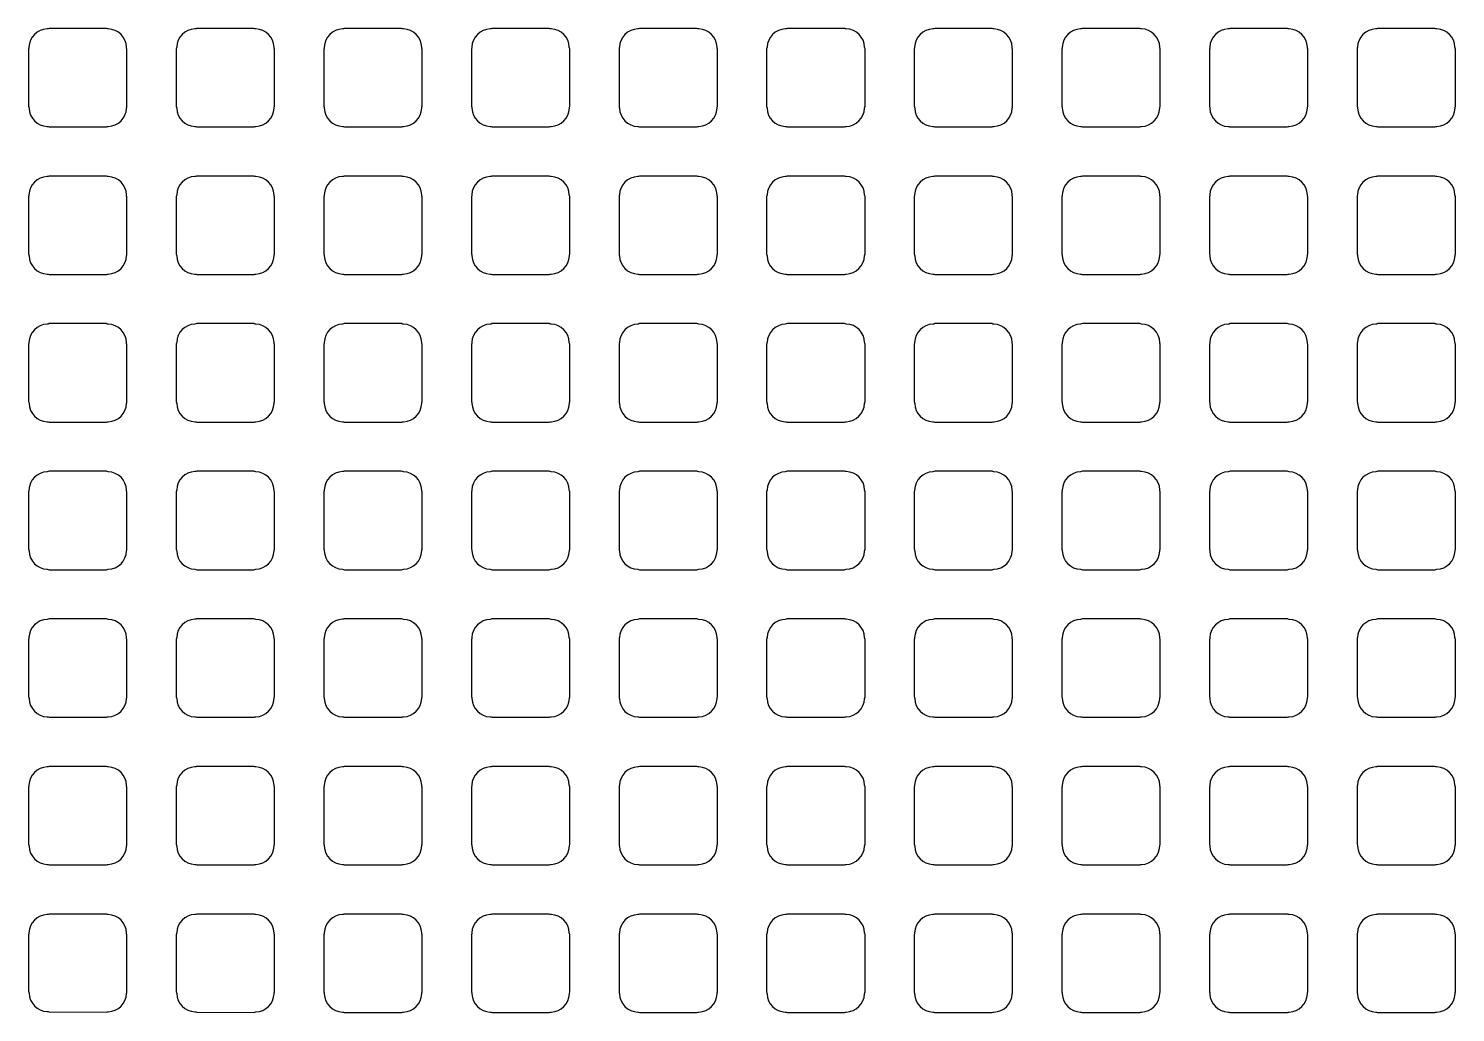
# Model space of a CAD drawing. Extents: x 0 to 248, y 0 to 175.
# Drawn here: x 87.473 to 88.946, y 139.759 to 140.775 of the extents above; entities that cross this region are included whole.
import ezdxf

# ---------------------------------------------------------------- set-up
doc = ezdxf.new("R2010")
doc.units = 0
doc.layers.add('gbr-dxf', color=7, linetype='Continuous')

msp = doc.modelspace()

# ---------------------------------------------------------------- linework, layer by layer
at = {"layer": 'gbr-dxf', "linetype": 'Continuous'}
for points in [[(87.4726, 140.6947, -0.10699), (87.4731, 140.6926, 0.393729), (87.4919, 140.6737, -0.104195), (87.494, 140.6733), (87.5529, 140.6733, -0.101214), (87.5549, 140.6737, 0.393729), (87.5738, 140.6926, -0.101678), (87.5742, 140.6945), (87.5742, 140.7535, -0.104567), (87.5737, 140.7555, 0.393729), (87.5549, 140.7744, -0.095482), (87.553, 140.7748), (87.4938, 140.7748, -0.098843), (87.4919, 140.7744, 0.393729), (87.473, 140.7555, -0.09841), (87.4726, 140.7536)], [(87.625, 140.6944, -0.095462), (87.6255, 140.6926, 0.393729), (87.6443, 140.6737, -0.101678), (87.6463, 140.6733), (87.7054, 140.6733, -0.098843), (87.7073, 140.6737, 0.393729), (87.7261, 140.6926, -0.101678), (87.7266, 140.6945), (87.7266, 140.7535, -0.104567), (87.7261, 140.7555, 0.393729), (87.7072, 140.7744, -0.09841), (87.7053, 140.7748), (87.6461, 140.7748, -0.089302), (87.6443, 140.7745, 0.393729), (87.6255, 140.7556, -0.09841), (87.625, 140.7537)], [(87.7774, 140.6945, -0.098843), (87.7779, 140.6926, 0.393729), (87.7967, 140.6737, -0.101678), (87.7987, 140.6733), (87.8578, 140.6733, -0.098843), (87.8597, 140.6737, 0.393729), (87.8785, 140.6926, -0.09841), (87.879, 140.6945), (87.879, 140.7536, -0.101214), (87.8785, 140.7555, 0.393729), (87.8596, 140.7744, -0.09841), (87.8577, 140.7748), (87.7985, 140.7748, -0.089302), (87.7967, 140.7745, 0.393729), (87.7779, 140.7556, -0.101678), (87.7774, 140.7536)], [(87.9298, 140.6946, -0.104567), (87.9303, 140.6926, 0.393729), (87.9491, 140.6737, -0.104195), (87.9512, 140.6733), (88.0101, 140.6733, -0.101214), (88.0121, 140.6737, 0.393729), (88.031, 140.6926, -0.092282), (88.0314, 140.6944), (88.0314, 140.7537, -0.095462), (88.0309, 140.7555, 0.393729), (88.0121, 140.7744, -0.095482), (88.0102, 140.7748), (87.951, 140.7748, -0.098843), (87.9491, 140.7744, 0.393729), (87.9302, 140.7555, -0.095482), (87.9298, 140.7537)], [(88.0822, 140.6944, -0.098843), (88.0826, 140.6925, 0.393729), (88.1015, 140.6737, -0.095482), (88.1033, 140.6733), (88.1625, 140.6733, -0.104567), (88.1645, 140.6737, 0.393729), (88.1834, 140.6926, -0.09841), (88.1838, 140.6945), (88.1838, 140.7536, -0.101214), (88.1834, 140.7556, 0.393729), (88.1645, 140.7744, -0.092282), (88.1627, 140.7748), (88.1033, 140.7748, -0.095462), (88.1015, 140.7744, 0.393729), (88.0826, 140.7555, -0.101678), (88.0822, 140.7536)], [(88.2346, 140.6944, -0.092621), (88.235, 140.6926, 0.393729), (88.2539, 140.6737, -0.09841), (88.2558, 140.6733), (88.315, 140.6733, -0.095462), (88.3168, 140.6737, 0.393729), (88.3357, 140.6925, -0.104195), (88.3362, 140.6945), (88.3362, 140.7537, -0.095462), (88.3358, 140.7556, 0.393729), (88.3169, 140.7745, -0.088868), (88.3152, 140.7748), (88.2557, 140.7748, -0.092621), (88.2539, 140.7744, 0.393729), (88.2351, 140.7556, -0.095482), (88.2346, 140.7537)], [(88.387, 140.6946, -0.101214), (88.3875, 140.6926, 0.393729), (88.4063, 140.6737, -0.104195), (88.4084, 140.6733), (88.4673, 140.6733, -0.101214), (88.4693, 140.6737, 0.393729), (88.4882, 140.6926, -0.095482), (88.4886, 140.6944), (88.4886, 140.7536, -0.098843), (88.4881, 140.7555, 0.393729), (88.4693, 140.7744, -0.095482), (88.4674, 140.7748), (88.4082, 140.7748, -0.098843), (88.4063, 140.7744, 0.393729), (88.3874, 140.7555, -0.092282), (88.387, 140.7537)], [(88.5394, 140.6945, -0.098843), (88.5398, 140.6926, 0.393729), (88.5587, 140.6737, -0.09841), (88.5606, 140.6733), (88.6198, 140.6733, -0.095462), (88.6216, 140.6737, 0.393729), (88.6405, 140.6925, -0.09841), (88.641, 140.6944), (88.641, 140.7539, -0.089302), (88.6406, 140.7556, 0.393729), (88.6217, 140.7745, -0.088868), (88.62, 140.7748), (88.5605, 140.7748, -0.092621), (88.5587, 140.7744, 0.393729), (88.5399, 140.7556, -0.101678), (88.5394, 140.7536)], [(88.6918, 140.6944, -0.098843), (88.6922, 140.6925, 0.393729), (88.7111, 140.6737, -0.095482), (88.7129, 140.6733), (88.7721, 140.6733, -0.104567), (88.7741, 140.6737, 0.393729), (88.793, 140.6926, -0.09841), (88.7934, 140.6945), (88.7934, 140.7536, -0.101214), (88.793, 140.7556, 0.393729), (88.7741, 140.7744, -0.092282), (88.7723, 140.7748), (88.7129, 140.7748, -0.095462), (88.7111, 140.7744, 0.393729), (88.6922, 140.7555, -0.101678), (88.6918, 140.7536)], [(88.8442, 140.6945, -0.098843), (88.8447, 140.6926, 0.393729), (88.8635, 140.6737, -0.104195), (88.8656, 140.6733), (88.9245, 140.6733, -0.101214), (88.9265, 140.6737, 0.393729), (88.9454, 140.6926, -0.09841), (88.9458, 140.6945), (88.9458, 140.7536, -0.101214), (88.9453, 140.7555, 0.393729), (88.9265, 140.7744, -0.095482), (88.9246, 140.7748), (88.8654, 140.7748, -0.098843), (88.8635, 140.7744, 0.393729), (88.8446, 140.7555, -0.088868), (88.8442, 140.7538)], [(87.4726, 140.5423, -0.10699), (87.4731, 140.5402, 0.393729), (87.4919, 140.5213, -0.101678), (87.4939, 140.5209), (87.553, 140.5209, -0.098843), (87.5549, 140.5213, 0.393729), (87.5738, 140.5402, -0.101678), (87.5742, 140.5421), (87.5742, 140.6011, -0.104567), (87.5737, 140.6031, 0.393729), (87.5549, 140.622, -0.09841), (87.553, 140.6225), (87.4938, 140.6225, -0.101214), (87.4919, 140.622, 0.393729), (87.473, 140.6031, -0.09841), (87.4726, 140.6012)], [(87.625, 140.542, -0.095462), (87.6255, 140.5402, 0.393729), (87.6443, 140.5213, -0.09841), (87.6462, 140.5209), (87.7054, 140.5209, -0.095462), (87.7073, 140.5213, 0.393729), (87.7261, 140.5402, -0.101678), (87.7266, 140.5421), (87.7266, 140.6011, -0.104567), (87.7261, 140.6031, 0.393729), (87.7072, 140.622, -0.101678), (87.7053, 140.6225), (87.6461, 140.6225, -0.092621), (87.6443, 140.6221, 0.393729), (87.6255, 140.6032, -0.09841), (87.625, 140.6013)], [(87.7774, 140.5421, -0.098843), (87.7779, 140.5402, 0.393729), (87.7967, 140.5213, -0.09841), (87.7986, 140.5209), (87.8578, 140.5209, -0.095462), (87.8597, 140.5213, 0.393729), (87.8785, 140.5402, -0.09841), (87.879, 140.5421), (87.879, 140.6012, -0.101214), (87.8785, 140.6031, 0.393729), (87.8596, 140.622, -0.101678), (87.8577, 140.6225), (87.7985, 140.6225, -0.092621), (87.7967, 140.6221, 0.393729), (87.7779, 140.6032, -0.101678), (87.7774, 140.6012)], [(87.9298, 140.5422, -0.104567), (87.9303, 140.5402, 0.393729), (87.9491, 140.5213, -0.101678), (87.9511, 140.5209), (88.0102, 140.5209, -0.098843), (88.0121, 140.5213, 0.393729), (88.031, 140.5402, -0.092282), (88.0314, 140.542), (88.0314, 140.6013, -0.095462), (88.0309, 140.6031, 0.393729), (88.0121, 140.622, -0.09841), (88.0102, 140.6225), (87.951, 140.6225, -0.101214), (87.9491, 140.622, 0.393729), (87.9302, 140.6031, -0.095482), (87.9298, 140.6013)], [(88.0822, 140.542, -0.098843), (88.0826, 140.5401, 0.393729), (88.1015, 140.5213, -0.092282), (88.1033, 140.5209), (88.1626, 140.5209, -0.101214), (88.1645, 140.5213, 0.393729), (88.1834, 140.5402, -0.09841), (88.1838, 140.5421), (88.1838, 140.6012, -0.101214), (88.1834, 140.6032, 0.393729), (88.1645, 140.622, -0.095482), (88.1626, 140.6225), (88.1034, 140.6225, -0.098843), (88.1015, 140.622, 0.393729), (88.0826, 140.6031, -0.101678), (88.0822, 140.6012)], [(88.2346, 140.542, -0.092621), (88.235, 140.5402, 0.393729), (88.2539, 140.5213, -0.095482), (88.2557, 140.5209), (88.3151, 140.5209, -0.092621), (88.3168, 140.5213, 0.393729), (88.3357, 140.5401, -0.104195), (88.3362, 140.5421), (88.3362, 140.6013, -0.095462), (88.3358, 140.6032, 0.393729), (88.3169, 140.6221, -0.092282), (88.3151, 140.6225), (88.2558, 140.6225, -0.095462), (88.2539, 140.622, 0.393729), (88.2351, 140.6032, -0.095482), (88.2346, 140.6013)], [(88.387, 140.5422, -0.101214), (88.3875, 140.5402, 0.393729), (88.4063, 140.5213, -0.101678), (88.4083, 140.5209), (88.4674, 140.5209, -0.098843), (88.4693, 140.5213, 0.393729), (88.4882, 140.5402, -0.095482), (88.4886, 140.542), (88.4886, 140.6012, -0.098843), (88.4881, 140.6031, 0.393729), (88.4693, 140.622, -0.09841), (88.4674, 140.6225), (88.4082, 140.6225, -0.101214), (88.4063, 140.622, 0.393729), (88.3874, 140.6031, -0.092282), (88.387, 140.6013)], [(88.5394, 140.5421, -0.098843), (88.5398, 140.5402, 0.393729), (88.5587, 140.5213, -0.095482), (88.5605, 140.5209), (88.6199, 140.5209, -0.092621), (88.6216, 140.5213, 0.393729), (88.6405, 140.5401, -0.09841), (88.641, 140.542), (88.641, 140.6015, -0.089302), (88.6406, 140.6032, 0.393729), (88.6217, 140.6221, -0.092282), (88.6199, 140.6225), (88.5606, 140.6225, -0.095462), (88.5587, 140.622, 0.393729), (88.5399, 140.6032, -0.101678), (88.5394, 140.6012)], [(88.6918, 140.542, -0.098843), (88.6922, 140.5401, 0.393729), (88.7111, 140.5213, -0.092282), (88.7129, 140.5209), (88.7722, 140.5209, -0.101214), (88.7741, 140.5213, 0.393729), (88.793, 140.5402, -0.09841), (88.7934, 140.5421), (88.7934, 140.6012, -0.101214), (88.793, 140.6032, 0.393729), (88.7741, 140.622, -0.095482), (88.7722, 140.6225), (88.713, 140.6225, -0.098843), (88.7111, 140.622, 0.393729), (88.6922, 140.6031, -0.101678), (88.6918, 140.6012)], [(88.8442, 140.5421, -0.098843), (88.8447, 140.5402, 0.393729), (88.8635, 140.5213, -0.101678), (88.8655, 140.5209), (88.9246, 140.5209, -0.098843), (88.9265, 140.5213, 0.393729), (88.9454, 140.5402, -0.09841), (88.9458, 140.5421), (88.9458, 140.6012, -0.101214), (88.9453, 140.6031, 0.393729), (88.9265, 140.622, -0.09841), (88.9246, 140.6225), (88.8654, 140.6225, -0.101214), (88.8635, 140.622, 0.393729), (88.8446, 140.6031, -0.088868), (88.8442, 140.6014)], [(87.4726, 140.3899, -0.10699), (87.4731, 140.3878, 0.393729), (87.4919, 140.3689, -0.09841), (87.4938, 140.3685), (87.553, 140.3685, -0.095462), (87.5549, 140.3689, 0.393729), (87.5738, 140.3878, -0.101678), (87.5742, 140.3897), (87.5742, 140.4487, -0.104567), (87.5737, 140.4507, 0.393729), (87.5549, 140.4696, -0.101678), (87.5529, 140.4701), (87.4939, 140.4701, -0.104567), (87.4919, 140.4696, 0.393729), (87.473, 140.4507, -0.09841), (87.4726, 140.4488)], [(87.625, 140.3896, -0.095462), (87.6255, 140.3878, 0.393729), (87.6443, 140.3689, -0.095482), (87.6462, 140.3685), (87.7055, 140.3685, -0.092621), (87.7073, 140.3689, 0.393729), (87.7261, 140.3878, -0.101678), (87.7266, 140.3897), (87.7266, 140.4487, -0.104567), (87.7261, 140.4507, 0.393729), (87.7072, 140.4696, -0.104195), (87.7052, 140.4701), (87.6462, 140.4701, -0.095462), (87.6443, 140.4697, 0.393729), (87.6255, 140.4508, -0.09841), (87.625, 140.4489)], [(87.7774, 140.3897, -0.098843), (87.7779, 140.3878, 0.393729), (87.7967, 140.3689, -0.095482), (87.7986, 140.3685), (87.8579, 140.3685, -0.092621), (87.8597, 140.3689, 0.393729), (87.8785, 140.3878, -0.09841), (87.879, 140.3897), (87.879, 140.4488, -0.101214), (87.8785, 140.4507, 0.393729), (87.8596, 140.4696, -0.104195), (87.8576, 140.4701), (87.7986, 140.4701, -0.095462), (87.7967, 140.4697, 0.393729), (87.7779, 140.4508, -0.101678), (87.7774, 140.4488)], [(87.9298, 140.3898, -0.104567), (87.9303, 140.3878, 0.393729), (87.9491, 140.3689, -0.09841), (87.951, 140.3685), (88.0102, 140.3685, -0.095462), (88.0121, 140.3689, 0.393729), (88.031, 140.3878, -0.092282), (88.0314, 140.3896), (88.0314, 140.4489, -0.095462), (88.0309, 140.4507, 0.393729), (88.0121, 140.4696, -0.101678), (88.0101, 140.4701), (87.9511, 140.4701, -0.104567), (87.9491, 140.4696, 0.393729), (87.9302, 140.4507, -0.095482), (87.9298, 140.4489)], [(88.0822, 140.3896, -0.098843), (88.0826, 140.3877, 0.393729), (88.1015, 140.3689, -0.088868), (88.1032, 140.3685), (88.1626, 140.3685, -0.098843), (88.1645, 140.3689, 0.393729), (88.1834, 140.3878, -0.09841), (88.1838, 140.3897), (88.1838, 140.4488, -0.101214), (88.1834, 140.4508, 0.393729), (88.1645, 140.4696, -0.09841), (88.1626, 140.4701), (88.1034, 140.4701, -0.101214), (88.1015, 140.4696, 0.393729), (88.0826, 140.4507, -0.101678), (88.0822, 140.4488)], [(88.2346, 140.3896, -0.092621), (88.235, 140.3878, 0.393729), (88.2539, 140.3689, -0.092282), (88.2557, 140.3685), (88.3151, 140.3685, -0.089302), (88.3168, 140.3689, 0.393729), (88.3357, 140.3877, -0.104195), (88.3362, 140.3897), (88.3362, 140.4489, -0.095462), (88.3358, 140.4508, 0.393729), (88.3169, 140.4697, -0.095482), (88.3151, 140.4701), (88.2558, 140.4701, -0.098843), (88.2539, 140.4696, 0.393729), (88.2351, 140.4508, -0.095482), (88.2346, 140.4489)], [(88.387, 140.3898, -0.101214), (88.3875, 140.3878, 0.393729), (88.4063, 140.3689, -0.09841), (88.4082, 140.3685), (88.4674, 140.3685, -0.095462), (88.4693, 140.3689, 0.393729), (88.4882, 140.3878, -0.095482), (88.4886, 140.3896), (88.4886, 140.4488, -0.098843), (88.4881, 140.4507, 0.393729), (88.4693, 140.4696, -0.101678), (88.4673, 140.4701), (88.4083, 140.4701, -0.104567), (88.4063, 140.4696, 0.393729), (88.3874, 140.4507, -0.092282), (88.387, 140.4489)], [(88.5394, 140.3897, -0.098843), (88.5398, 140.3878, 0.393729), (88.5587, 140.3689, -0.092282), (88.5605, 140.3685), (88.6199, 140.3685, -0.089302), (88.6216, 140.3689, 0.393729), (88.6405, 140.3877, -0.09841), (88.641, 140.3896), (88.641, 140.4491, -0.089302), (88.6406, 140.4508, 0.393729), (88.6217, 140.4697, -0.095482), (88.6199, 140.4701), (88.5606, 140.4701, -0.098843), (88.5587, 140.4696, 0.393729), (88.5399, 140.4508, -0.101678), (88.5394, 140.4488)], [(88.6918, 140.3896, -0.098843), (88.6922, 140.3877, 0.393729), (88.7111, 140.3689, -0.088868), (88.7128, 140.3685), (88.7722, 140.3685, -0.098843), (88.7741, 140.3689, 0.393729), (88.793, 140.3878, -0.09841), (88.7934, 140.3897), (88.7934, 140.4488, -0.101214), (88.793, 140.4508, 0.393729), (88.7741, 140.4696, -0.09841), (88.7722, 140.4701), (88.713, 140.4701, -0.101214), (88.7111, 140.4696, 0.393729), (88.6922, 140.4507, -0.101678), (88.6918, 140.4488)], [(88.8442, 140.3897, -0.098843), (88.8447, 140.3878, 0.393729), (88.8635, 140.3689, -0.09841), (88.8654, 140.3685), (88.9246, 140.3685, -0.095462), (88.9265, 140.3689, 0.393729), (88.9454, 140.3878, -0.09841), (88.9458, 140.3897), (88.9458, 140.4488, -0.101214), (88.9453, 140.4507, 0.393729), (88.9265, 140.4696, -0.101678), (88.9245, 140.4701), (88.8655, 140.4701, -0.104567), (88.8635, 140.4696, 0.393729), (88.8446, 140.4507, -0.088868), (88.8442, 140.449)], [(87.4726, 140.2375, -0.10699), (87.4731, 140.2354, 0.393729), (87.4919, 140.2165, -0.107228), (87.494, 140.216), (87.5529, 140.216, -0.104567), (87.5549, 140.2165, 0.393729), (87.5738, 140.2354, -0.101678), (87.5742, 140.2373), (87.5742, 140.2963, -0.104567), (87.5737, 140.2983, 0.393729), (87.5549, 140.3172, -0.104195), (87.5529, 140.3177), (87.4939, 140.3177, -0.10699), (87.4919, 140.3172, 0.393729), (87.473, 140.2983, -0.09841), (87.4726, 140.2964)], [(87.625, 140.2372, -0.095462), (87.6255, 140.2354, 0.393729), (87.6443, 140.2165, -0.104195), (87.6463, 140.216), (87.7053, 140.216, -0.101214), (87.7073, 140.2165, 0.393729), (87.7261, 140.2354, -0.101678), (87.7266, 140.2373), (87.7266, 140.2963, -0.104567), (87.7261, 140.2983, 0.393729), (87.7072, 140.3172, -0.107228), (87.7052, 140.3177), (87.6462, 140.3177, -0.098843), (87.6443, 140.3173, 0.393729), (87.6255, 140.2984, -0.09841), (87.625, 140.2965)], [(87.7774, 140.2373, -0.098843), (87.7779, 140.2354, 0.393729), (87.7967, 140.2165, -0.104195), (87.7987, 140.216), (87.8577, 140.216, -0.101214), (87.8597, 140.2165, 0.393729), (87.8785, 140.2354, -0.09841), (87.879, 140.2373), (87.879, 140.2964, -0.101214), (87.8785, 140.2983, 0.393729), (87.8596, 140.3172, -0.107228), (87.8576, 140.3177), (87.7986, 140.3177, -0.098843), (87.7967, 140.3173, 0.393729), (87.7779, 140.2984, -0.101678), (87.7774, 140.2964)], [(87.9298, 140.2374, -0.104567), (87.9303, 140.2354, 0.393729), (87.9491, 140.2165, -0.107228), (87.9512, 140.216), (88.0101, 140.216, -0.104567), (88.0121, 140.2165, 0.393729), (88.031, 140.2354, -0.092282), (88.0314, 140.2372), (88.0314, 140.2965, -0.095462), (88.0309, 140.2983, 0.393729), (88.0121, 140.3172, -0.104195), (88.0101, 140.3177), (87.9511, 140.3177, -0.10699), (87.9491, 140.3172, 0.393729), (87.9302, 140.2983, -0.095482), (87.9298, 140.2965)], [(88.0822, 140.2372, -0.098843), (88.0826, 140.2353, 0.393729), (88.1015, 140.2165, -0.09841), (88.1034, 140.216), (88.1625, 140.216, -0.10699), (88.1645, 140.2165, 0.393729), (88.1834, 140.2354, -0.09841), (88.1838, 140.2373), (88.1838, 140.2964, -0.101214), (88.1834, 140.2984, 0.393729), (88.1645, 140.3172, -0.101678), (88.1625, 140.3177), (88.1035, 140.3177, -0.104567), (88.1015, 140.3172, 0.393729), (88.0826, 140.2983, -0.101678), (88.0822, 140.2964)], [(88.2346, 140.2372, -0.092621), (88.235, 140.2354, 0.393729), (88.2539, 140.2165, -0.101678), (88.2558, 140.216), (88.3149, 140.216, -0.098843), (88.3168, 140.2165, 0.393729), (88.3357, 140.2353, -0.104195), (88.3362, 140.2373), (88.3362, 140.2965, -0.095462), (88.3358, 140.2984, 0.393729), (88.3169, 140.3173, -0.09841), (88.315, 140.3177), (88.2559, 140.3177, -0.101214), (88.2539, 140.3172, 0.393729), (88.2351, 140.2984, -0.095482), (88.2346, 140.2965)], [(88.387, 140.2374, -0.101214), (88.3875, 140.2354, 0.393729), (88.4063, 140.2165, -0.107228), (88.4084, 140.216), (88.4673, 140.216, -0.104567), (88.4693, 140.2165, 0.393729), (88.4882, 140.2354, -0.095482), (88.4886, 140.2372), (88.4886, 140.2964, -0.098843), (88.4881, 140.2983, 0.393729), (88.4693, 140.3172, -0.104195), (88.4673, 140.3177), (88.4083, 140.3177, -0.10699), (88.4063, 140.3172, 0.393729), (88.3874, 140.2983, -0.092282), (88.387, 140.2965)], [(88.5394, 140.2373, -0.098843), (88.5398, 140.2354, 0.393729), (88.5587, 140.2165, -0.101678), (88.5606, 140.216), (88.6197, 140.216, -0.098843), (88.6216, 140.2165, 0.393729), (88.6405, 140.2353, -0.09841), (88.641, 140.2372), (88.641, 140.2967, -0.089302), (88.6406, 140.2984, 0.393729), (88.6217, 140.3173, -0.09841), (88.6198, 140.3177), (88.5607, 140.3177, -0.101214), (88.5587, 140.3172, 0.393729), (88.5399, 140.2984, -0.101678), (88.5394, 140.2964)], [(88.6918, 140.2372, -0.098843), (88.6922, 140.2353, 0.393729), (88.7111, 140.2165, -0.09841), (88.713, 140.216), (88.7721, 140.216, -0.10699), (88.7741, 140.2165, 0.393729), (88.793, 140.2354, -0.09841), (88.7934, 140.2373), (88.7934, 140.2964, -0.101214), (88.793, 140.2984, 0.393729), (88.7741, 140.3172, -0.101678), (88.7721, 140.3177), (88.7131, 140.3177, -0.104567), (88.7111, 140.3172, 0.393729), (88.6922, 140.2983, -0.101678), (88.6918, 140.2964)], [(88.8442, 140.2373, -0.098843), (88.8447, 140.2354, 0.393729), (88.8635, 140.2165, -0.107228), (88.8656, 140.216), (88.9245, 140.216, -0.104567), (88.9265, 140.2165, 0.393729), (88.9454, 140.2354, -0.09841), (88.9458, 140.2373), (88.9458, 140.2964, -0.101214), (88.9453, 140.2983, 0.393729), (88.9265, 140.3172, -0.104195), (88.9245, 140.3177), (88.8655, 140.3177, -0.10699), (88.8635, 140.3172, 0.393729), (88.8446, 140.2983, -0.088868), (88.8442, 140.2966)], [(87.4726, 140.0851, -0.10699), (87.4731, 140.083, 0.393729), (87.4919, 140.0641, -0.104195), (87.494, 140.0637), (87.5529, 140.0637, -0.101214), (87.5549, 140.0641, 0.393729), (87.5738, 140.083, -0.101678), (87.5742, 140.0849), (87.5742, 140.1439, -0.104567), (87.5737, 140.1459, 0.393729), (87.5549, 140.1648, -0.095482), (87.553, 140.1652), (87.4938, 140.1652, -0.098843), (87.4919, 140.1648, 0.393729), (87.473, 140.1459, -0.09841), (87.4726, 140.144)], [(87.625, 140.0848, -0.095462), (87.6255, 140.083, 0.393729), (87.6443, 140.0641, -0.101678), (87.6463, 140.0637), (87.7054, 140.0637, -0.098843), (87.7073, 140.0641, 0.393729), (87.7261, 140.083, -0.101678), (87.7266, 140.0849), (87.7266, 140.1439, -0.104567), (87.7261, 140.1459, 0.393729), (87.7072, 140.1648, -0.09841), (87.7053, 140.1652), (87.6461, 140.1652, -0.089302), (87.6443, 140.1649, 0.393729), (87.6255, 140.146, -0.09841), (87.625, 140.1441)], [(87.7774, 140.0849, -0.098843), (87.7779, 140.083, 0.393729), (87.7967, 140.0641, -0.101678), (87.7987, 140.0637), (87.8578, 140.0637, -0.098843), (87.8597, 140.0641, 0.393729), (87.8785, 140.083, -0.09841), (87.879, 140.0849), (87.879, 140.144, -0.101214), (87.8785, 140.1459, 0.393729), (87.8596, 140.1648, -0.09841), (87.8577, 140.1652), (87.7985, 140.1652, -0.089302), (87.7967, 140.1649, 0.393729), (87.7779, 140.146, -0.101678), (87.7774, 140.144)], [(87.9298, 140.085, -0.104567), (87.9303, 140.083, 0.393729), (87.9491, 140.0641, -0.104195), (87.9512, 140.0637), (88.0101, 140.0637, -0.101214), (88.0121, 140.0641, 0.393729), (88.031, 140.083, -0.092282), (88.0314, 140.0848), (88.0314, 140.1441, -0.095462), (88.0309, 140.1459, 0.393729), (88.0121, 140.1648, -0.095482), (88.0102, 140.1652), (87.951, 140.1652, -0.098843), (87.9491, 140.1648, 0.393729), (87.9302, 140.1459, -0.095482), (87.9298, 140.1441)], [(88.0822, 140.0848, -0.098843), (88.0826, 140.0829, 0.393729), (88.1015, 140.0641, -0.095482), (88.1033, 140.0637), (88.1625, 140.0637, -0.104567), (88.1645, 140.0641, 0.393729), (88.1834, 140.083, -0.09841), (88.1838, 140.0849), (88.1838, 140.144, -0.101214), (88.1834, 140.146, 0.393729), (88.1645, 140.1648, -0.092282), (88.1627, 140.1652), (88.1033, 140.1652, -0.095462), (88.1015, 140.1648, 0.393729), (88.0826, 140.1459, -0.101678), (88.0822, 140.144)], [(88.2346, 140.0848, -0.092621), (88.235, 140.083, 0.393729), (88.2539, 140.0641, -0.09841), (88.2558, 140.0637), (88.315, 140.0637, -0.095462), (88.3168, 140.0641, 0.393729), (88.3357, 140.0829, -0.104195), (88.3362, 140.0849), (88.3362, 140.1441, -0.095462), (88.3358, 140.146, 0.393729), (88.3169, 140.1649, -0.088868), (88.3152, 140.1652), (88.2557, 140.1652, -0.092621), (88.2539, 140.1648, 0.393729), (88.2351, 140.146, -0.095482), (88.2346, 140.1441)], [(88.387, 140.085, -0.101214), (88.3875, 140.083, 0.393729), (88.4063, 140.0641, -0.104195), (88.4084, 140.0637), (88.4673, 140.0637, -0.101214), (88.4693, 140.0641, 0.393729), (88.4882, 140.083, -0.095482), (88.4886, 140.0848), (88.4886, 140.144, -0.098843), (88.4881, 140.1459, 0.393729), (88.4693, 140.1648, -0.095482), (88.4674, 140.1652), (88.4082, 140.1652, -0.098843), (88.4063, 140.1648, 0.393729), (88.3874, 140.1459, -0.092282), (88.387, 140.1441)], [(88.5394, 140.0849, -0.098843), (88.5398, 140.083, 0.393729), (88.5587, 140.0641, -0.09841), (88.5606, 140.0637), (88.6198, 140.0637, -0.095462), (88.6216, 140.0641, 0.393729), (88.6405, 140.0829, -0.09841), (88.641, 140.0848), (88.641, 140.1443, -0.089302), (88.6406, 140.146, 0.393729), (88.6217, 140.1649, -0.088868), (88.62, 140.1652), (88.5605, 140.1652, -0.092621), (88.5587, 140.1648, 0.393729), (88.5399, 140.146, -0.101678), (88.5394, 140.144)], [(88.6918, 140.0848, -0.098843), (88.6922, 140.0829, 0.393729), (88.7111, 140.0641, -0.095482), (88.7129, 140.0637), (88.7721, 140.0637, -0.104567), (88.7741, 140.0641, 0.393729), (88.793, 140.083, -0.09841), (88.7934, 140.0849), (88.7934, 140.144, -0.101214), (88.793, 140.146, 0.393729), (88.7741, 140.1648, -0.092282), (88.7723, 140.1652), (88.7129, 140.1652, -0.095462), (88.7111, 140.1648, 0.393729), (88.6922, 140.1459, -0.101678), (88.6918, 140.144)], [(88.8442, 140.0849, -0.098843), (88.8447, 140.083, 0.393729), (88.8635, 140.0641, -0.104195), (88.8656, 140.0637), (88.9245, 140.0637, -0.101214), (88.9265, 140.0641, 0.393729), (88.9454, 140.083, -0.09841), (88.9458, 140.0849), (88.9458, 140.144, -0.101214), (88.9453, 140.1459, 0.393729), (88.9265, 140.1648, -0.095482), (88.9246, 140.1652), (88.8654, 140.1652, -0.098843), (88.8635, 140.1648, 0.393729), (88.8446, 140.1459, -0.088868), (88.8442, 140.1442)], [(87.4726, 139.9327, -0.10699), (87.4731, 139.9306, 0.393729), (87.4919, 139.9117, -0.101678), (87.4939, 139.9113), (87.553, 139.9113, -0.098843), (87.5549, 139.9117, 0.393729), (87.5738, 139.9306, -0.101678), (87.5742, 139.9325), (87.5742, 139.9915, -0.104567), (87.5737, 139.9935, 0.393729), (87.5549, 140.0124, -0.09841), (87.553, 140.0129), (87.4938, 140.0129, -0.101214), (87.4919, 140.0124, 0.393729), (87.473, 139.9935, -0.09841), (87.4726, 139.9916)], [(87.625, 139.9324, -0.095462), (87.6255, 139.9306, 0.393729), (87.6443, 139.9117, -0.09841), (87.6462, 139.9113), (87.7054, 139.9113, -0.095462), (87.7073, 139.9117, 0.393729), (87.7261, 139.9306, -0.101678), (87.7266, 139.9325), (87.7266, 139.9915, -0.104567), (87.7261, 139.9935, 0.393729), (87.7072, 140.0124, -0.101678), (87.7053, 140.0129), (87.6461, 140.0129, -0.092621), (87.6443, 140.0125, 0.393729), (87.6255, 139.9936, -0.09841), (87.625, 139.9917)], [(87.7774, 139.9325, -0.098843), (87.7779, 139.9306, 0.393729), (87.7967, 139.9117, -0.09841), (87.7986, 139.9113), (87.8578, 139.9113, -0.095462), (87.8597, 139.9117, 0.393729), (87.8785, 139.9306, -0.09841), (87.879, 139.9325), (87.879, 139.9916, -0.101214), (87.8785, 139.9935, 0.393729), (87.8596, 140.0124, -0.101678), (87.8577, 140.0129), (87.7985, 140.0129, -0.092621), (87.7967, 140.0125, 0.393729), (87.7779, 139.9936, -0.101678), (87.7774, 139.9916)], [(87.9298, 139.9326, -0.104567), (87.9303, 139.9306, 0.393729), (87.9491, 139.9117, -0.101678), (87.9511, 139.9113), (88.0102, 139.9113, -0.098843), (88.0121, 139.9117, 0.393729), (88.031, 139.9306, -0.092282), (88.0314, 139.9324), (88.0314, 139.9917, -0.095462), (88.0309, 139.9935, 0.393729), (88.0121, 140.0124, -0.09841), (88.0102, 140.0129), (87.951, 140.0129, -0.101214), (87.9491, 140.0124, 0.393729), (87.9302, 139.9935, -0.095482), (87.9298, 139.9917)], [(88.0822, 139.9324, -0.098843), (88.0826, 139.9305, 0.393729), (88.1015, 139.9117, -0.092282), (88.1033, 139.9113), (88.1626, 139.9113, -0.101214), (88.1645, 139.9117, 0.393729), (88.1834, 139.9306, -0.09841), (88.1838, 139.9325), (88.1838, 139.9916, -0.101214), (88.1834, 139.9936, 0.393729), (88.1645, 140.0124, -0.095482), (88.1626, 140.0129), (88.1034, 140.0129, -0.098843), (88.1015, 140.0124, 0.393729), (88.0826, 139.9935, -0.101678), (88.0822, 139.9916)], [(88.2346, 139.9324, -0.092621), (88.235, 139.9306, 0.393729), (88.2539, 139.9117, -0.095482), (88.2557, 139.9113), (88.3151, 139.9113, -0.092621), (88.3168, 139.9117, 0.393729), (88.3357, 139.9305, -0.104195), (88.3362, 139.9325), (88.3362, 139.9917, -0.095462), (88.3358, 139.9936, 0.393729), (88.3169, 140.0125, -0.092282), (88.3151, 140.0129), (88.2558, 140.0129, -0.095462), (88.2539, 140.0124, 0.393729), (88.2351, 139.9936, -0.095482), (88.2346, 139.9917)], [(88.387, 139.9326, -0.101214), (88.3875, 139.9306, 0.393729), (88.4063, 139.9117, -0.101678), (88.4083, 139.9113), (88.4674, 139.9113, -0.098843), (88.4693, 139.9117, 0.393729), (88.4882, 139.9306, -0.095482), (88.4886, 139.9324), (88.4886, 139.9916, -0.098843), (88.4881, 139.9935, 0.393729), (88.4693, 140.0124, -0.09841), (88.4674, 140.0129), (88.4082, 140.0129, -0.101214), (88.4063, 140.0124, 0.393729), (88.3874, 139.9935, -0.092282), (88.387, 139.9917)], [(88.5394, 139.9325, -0.098843), (88.5398, 139.9306, 0.393729), (88.5587, 139.9117, -0.095482), (88.5605, 139.9113), (88.6199, 139.9113, -0.092621), (88.6216, 139.9117, 0.393729), (88.6405, 139.9305, -0.09841), (88.641, 139.9324), (88.641, 139.9919, -0.089302), (88.6406, 139.9936, 0.393729), (88.6217, 140.0125, -0.092282), (88.6199, 140.0129), (88.5606, 140.0129, -0.095462), (88.5587, 140.0124, 0.393729), (88.5399, 139.9936, -0.101678), (88.5394, 139.9916)], [(88.6918, 139.9324, -0.098843), (88.6922, 139.9305, 0.393729), (88.7111, 139.9117, -0.092282), (88.7129, 139.9113), (88.7722, 139.9113, -0.101214), (88.7741, 139.9117, 0.393729), (88.793, 139.9306, -0.09841), (88.7934, 139.9325), (88.7934, 139.9916, -0.101214), (88.793, 139.9936, 0.393729), (88.7741, 140.0124, -0.095482), (88.7722, 140.0129), (88.713, 140.0129, -0.098843), (88.7111, 140.0124, 0.393729), (88.6922, 139.9935, -0.101678), (88.6918, 139.9916)], [(88.8442, 139.9325, -0.098843), (88.8447, 139.9306, 0.393729), (88.8635, 139.9117, -0.101678), (88.8655, 139.9113), (88.9246, 139.9113, -0.098843), (88.9265, 139.9117, 0.393729), (88.9454, 139.9306, -0.09841), (88.9458, 139.9325), (88.9458, 139.9916, -0.101214), (88.9453, 139.9935, 0.393729), (88.9265, 140.0124, -0.09841), (88.9246, 140.0129), (88.8654, 140.0129, -0.101214), (88.8635, 140.0124, 0.393729), (88.8446, 139.9935, -0.088868), (88.8442, 139.9918)], [(87.4726, 139.7808, -0.10802), (87.4731, 139.7787, 0.393659), (87.4919, 139.7599, -0.105749), (87.494, 139.7594), (87.553, 139.7593, -0.099633), (87.5549, 139.7597, 0.39379), (87.5738, 139.7786, -0.099881), (87.5742, 139.7805), (87.5742, 139.8391, -0.104567), (87.5737, 139.8411, 0.393729), (87.5549, 139.86, -0.101678), (87.5529, 139.8605), (87.4939, 139.8605, -0.104567), (87.4919, 139.86, 0.393729), (87.473, 139.8411, -0.09841), (87.4726, 139.8392)], [(87.625, 139.7803, -0.09669), (87.6255, 139.7784, 0.393659), (87.6443, 139.7596, -0.102977), (87.6463, 139.7591), (87.7054, 139.759, -0.096855), (87.7073, 139.7594, 0.39379), (87.7261, 139.7783, -0.099881), (87.7266, 139.7802), (87.7266, 139.8391, -0.104567), (87.7261, 139.8411, 0.393729), (87.7072, 139.86, -0.104195), (87.7052, 139.8605), (87.6462, 139.8605, -0.095462), (87.6443, 139.8601, 0.393729), (87.6255, 139.8412, -0.09841), (87.625, 139.8393)], [(87.7774, 139.7801, -0.100298), (87.7779, 139.7782, 0.392932), (87.7967, 139.7593, -0.097148), (87.7985, 139.7589), (87.8579, 139.7589, -0.092621), (87.8597, 139.7593, 0.393729), (87.8785, 139.7782, -0.09841), (87.879, 139.7801), (87.879, 139.8392, -0.101214), (87.8785, 139.8411, 0.393729), (87.8596, 139.86, -0.104195), (87.8576, 139.8605), (87.7986, 139.8605, -0.095462), (87.7967, 139.8601, 0.393729), (87.7779, 139.8412, -0.101678), (87.7774, 139.8392)], [(87.9298, 139.7802, -0.104567), (87.9303, 139.7782, 0.393729), (87.9491, 139.7593, -0.09841), (87.951, 139.7589), (88.0102, 139.7589, -0.095462), (88.0121, 139.7593, 0.393729), (88.031, 139.7782, -0.092282), (88.0314, 139.78), (88.0314, 139.8393, -0.095462), (88.0309, 139.8411, 0.393729), (88.0121, 139.86, -0.101678), (88.0101, 139.8605), (87.9511, 139.8605, -0.104567), (87.9491, 139.86, 0.393729), (87.9302, 139.8411, -0.095482), (87.9298, 139.8393)], [(88.0822, 139.78, -0.098843), (88.0826, 139.7781, 0.393729), (88.1015, 139.7593, -0.088868), (88.1032, 139.7589), (88.1626, 139.7589, -0.098843), (88.1645, 139.7593, 0.393729), (88.1834, 139.7782, -0.09841), (88.1838, 139.7801), (88.1838, 139.8392, -0.101214), (88.1834, 139.8412, 0.393729), (88.1645, 139.86, -0.09841), (88.1626, 139.8605), (88.1034, 139.8605, -0.101214), (88.1015, 139.86, 0.393729), (88.0826, 139.8411, -0.101678), (88.0822, 139.8392)], [(88.2346, 139.78, -0.092621), (88.235, 139.7782, 0.393729), (88.2539, 139.7593, -0.092282), (88.2557, 139.7589), (88.3151, 139.7589, -0.089302), (88.3168, 139.7593, 0.393729), (88.3357, 139.7781, -0.104195), (88.3362, 139.7801), (88.3362, 139.8393, -0.095462), (88.3358, 139.8412, 0.393729), (88.3169, 139.8601, -0.095482), (88.3151, 139.8605), (88.2558, 139.8605, -0.098843), (88.2539, 139.86, 0.393729), (88.2351, 139.8412, -0.095482), (88.2346, 139.8393)], [(88.387, 139.7799, -0.092621), (88.3874, 139.7781, 0.393729), (88.4063, 139.7593, -0.088868), (88.408, 139.7589), (88.4674, 139.7589, -0.098843), (88.4693, 139.7593, 0.393729), (88.4882, 139.7782, -0.092282), (88.4886, 139.78), (88.4886, 139.8393, -0.095462), (88.4882, 139.8412, 0.393729), (88.4693, 139.86, -0.09841), (88.4674, 139.8605), (88.4082, 139.8605, -0.101214), (88.4063, 139.86, 0.393729), (88.3874, 139.8411, -0.095482), (88.387, 139.8393)], [(88.5394, 139.7801, -0.098843), (88.5398, 139.7782, 0.393729), (88.5587, 139.7593, -0.092282), (88.5605, 139.7589), (88.6199, 139.7589, -0.089302), (88.6216, 139.7593, 0.393729), (88.6405, 139.7781, -0.09841), (88.641, 139.78), (88.641, 139.8395, -0.089302), (88.6406, 139.8412, 0.393729), (88.6217, 139.8601, -0.095482), (88.6199, 139.8605), (88.5606, 139.8605, -0.098843), (88.5587, 139.86, 0.393729), (88.5399, 139.8412, -0.101678), (88.5394, 139.8392)], [(88.6918, 139.7801, -0.101214), (88.6922, 139.7782, 0.393729), (88.7111, 139.7593, -0.092282), (88.7129, 139.7589), (88.7723, 139.7589, -0.089302), (88.774, 139.7593, 0.393729), (88.7929, 139.7781, -0.107228), (88.7934, 139.7802), (88.7934, 139.8393, -0.098843), (88.793, 139.8412, 0.393729), (88.7741, 139.8601, -0.095482), (88.7723, 139.8605), (88.713, 139.8605, -0.098843), (88.7111, 139.86, 0.393729), (88.6923, 139.8412, -0.104195), (88.6918, 139.8392)], [(88.8442, 139.7799, -0.089302), (88.8446, 139.7781, 0.393729), (88.8635, 139.7593, -0.088868), (88.8652, 139.7589), (88.9246, 139.7589, -0.098843), (88.9265, 139.7593, 0.393729), (88.9454, 139.7782, -0.095482), (88.9458, 139.7801), (88.9458, 139.8393, -0.098843), (88.9454, 139.8412, 0.393729), (88.9265, 139.86, -0.09841), (88.9246, 139.8605), (88.8654, 139.8605, -0.101214), (88.8635, 139.86, 0.393729), (88.8446, 139.8411, -0.092282), (88.8442, 139.8394)]]:
    msp.add_lwpolyline(points, format="xyb", close=True, dxfattribs=at)

doc.saveas('drawing.dxf')
